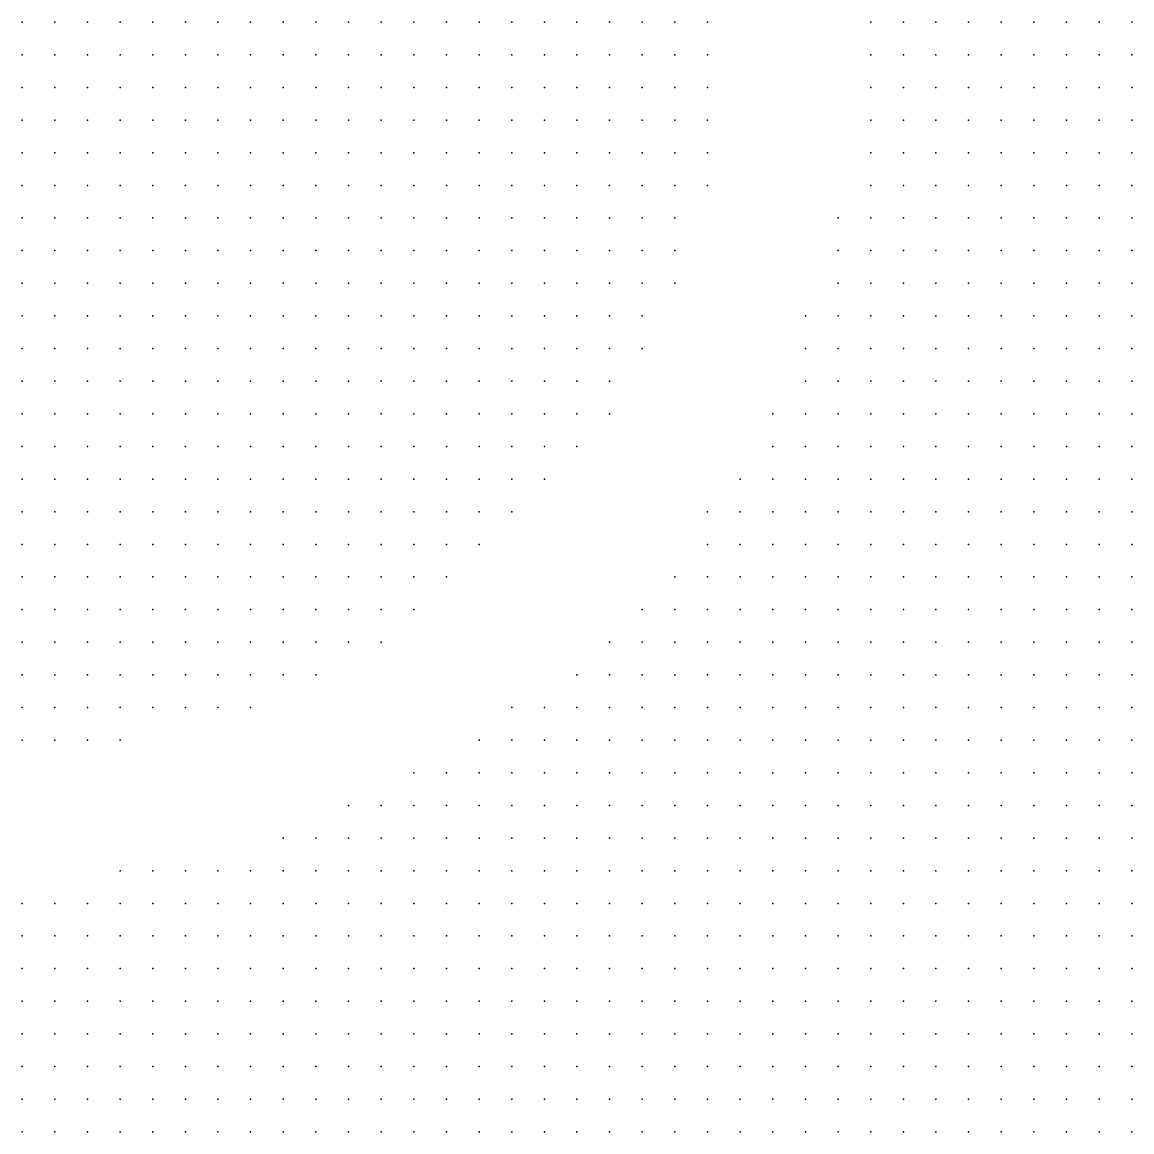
# Model space of a CAD drawing. Header units: millimetres. Extents: x 2848 to 6961, y 1568 to 7914.
# Drawn here: x 4118.28 to 4152.28, y 1615.29 to 1649.29 of the extents above; entities that cross this region are included whole.
import ezdxf

# ---------------------------------------------------------------- set-up
doc = ezdxf.new("R2010")
doc.units = ezdxf.units.MM
doc.header["$PDSIZE"] = -2

msp = doc.modelspace()

# ---------------------------------------------------------------- linework, layer by layer
at = {"color": 152, "true_color": 0x1475bc}
for p in [(4118.282, 1649.289), (4119.282, 1649.289), (4120.282, 1649.289), (4121.282, 1649.289), (4122.282, 1649.289), (4123.282, 1649.289), (4124.282, 1649.289), (4125.282, 1649.289), (4126.282, 1649.289), (4127.282, 1649.289), (4128.282, 1649.289), (4129.282, 1649.289), (4130.282, 1649.289), (4131.282, 1649.289), (4132.282, 1649.289), (4133.282, 1649.289), (4134.282, 1649.289), (4135.282, 1649.289), (4136.282, 1649.289), (4137.282, 1649.289), (4138.282, 1649.289), (4139.282, 1649.289), (4118.282, 1648.289), (4119.282, 1648.289), (4120.282, 1648.289), (4121.282, 1648.289), (4122.282, 1648.289), (4123.282, 1648.289), (4124.282, 1648.289), (4125.282, 1648.289), (4126.282, 1648.289), (4127.282, 1648.289), (4128.282, 1648.289), (4129.282, 1648.289), (4130.282, 1648.289), (4131.282, 1648.289), (4132.282, 1648.289), (4133.282, 1648.289), (4134.282, 1648.289), (4135.282, 1648.289), (4136.282, 1648.289), (4137.282, 1648.289), (4138.282, 1648.289), (4139.282, 1648.289), (4118.282, 1647.289), (4119.282, 1647.289), (4120.282, 1647.289), (4121.282, 1647.289), (4122.282, 1647.289), (4123.282, 1647.289), (4124.282, 1647.289), (4125.282, 1647.289), (4126.282, 1647.289), (4127.282, 1647.289), (4128.282, 1647.289), (4129.282, 1647.289), (4130.282, 1647.289), (4131.282, 1647.289), (4132.282, 1647.289), (4133.282, 1647.289), (4134.282, 1647.289), (4135.282, 1647.289), (4136.282, 1647.289), (4137.282, 1647.289), (4138.282, 1647.289), (4139.282, 1647.289), (4118.282, 1646.289), (4119.282, 1646.289), (4120.282, 1646.289), (4121.282, 1646.289), (4122.282, 1646.289), (4123.282, 1646.289), (4124.282, 1646.289), (4125.282, 1646.289), (4126.282, 1646.289), (4127.282, 1646.289), (4128.282, 1646.289), (4129.282, 1646.289), (4130.282, 1646.289), (4131.282, 1646.289), (4132.282, 1646.289), (4133.282, 1646.289), (4134.282, 1646.289), (4135.282, 1646.289), (4136.282, 1646.289), (4137.282, 1646.289), (4138.282, 1646.289), (4139.282, 1646.289), (4118.282, 1645.289), (4119.282, 1645.289), (4120.282, 1645.289), (4121.282, 1645.289), (4122.282, 1645.289), (4123.282, 1645.289), (4124.282, 1645.289), (4125.282, 1645.289), (4126.282, 1645.289), (4127.282, 1645.289), (4128.282, 1645.289), (4129.282, 1645.289), (4130.282, 1645.289), (4131.282, 1645.289), (4132.282, 1645.289), (4133.282, 1645.289), (4134.282, 1645.289), (4135.282, 1645.289), (4136.282, 1645.289), (4137.282, 1645.289), (4138.282, 1645.289), (4139.282, 1645.289), (4118.282, 1644.289), (4119.282, 1644.289), (4120.282, 1644.289), (4121.282, 1644.289), (4122.282, 1644.289), (4123.282, 1644.289), (4124.282, 1644.289), (4125.282, 1644.289), (4126.282, 1644.289), (4127.282, 1644.289), (4128.282, 1644.289), (4129.282, 1644.289), (4130.282, 1644.289), (4131.282, 1644.289), (4132.282, 1644.289), (4133.282, 1644.289), (4134.282, 1644.289), (4135.282, 1644.289), (4136.282, 1644.289), (4137.282, 1644.289), (4138.282, 1644.289), (4139.282, 1644.289), (4118.282, 1643.289), (4119.282, 1643.289), (4120.282, 1643.289), (4121.282, 1643.289), (4122.282, 1643.289), (4123.282, 1643.289), (4124.282, 1643.289), (4125.282, 1643.289), (4126.282, 1643.289), (4127.282, 1643.289), (4128.282, 1643.289), (4129.282, 1643.289), (4130.282, 1643.289), (4131.282, 1643.289), (4132.282, 1643.289), (4133.282, 1643.289), (4134.282, 1643.289), (4135.282, 1643.289), (4136.282, 1643.289), (4137.282, 1643.289), (4138.282, 1643.289), (4118.282, 1642.289), (4119.282, 1642.289), (4120.282, 1642.289), (4121.282, 1642.289), (4122.282, 1642.289), (4123.282, 1642.289), (4124.282, 1642.289), (4125.282, 1642.289), (4126.282, 1642.289), (4127.282, 1642.289), (4128.282, 1642.289), (4129.282, 1642.289), (4130.282, 1642.289), (4131.282, 1642.289), (4132.282, 1642.289), (4133.282, 1642.289), (4134.282, 1642.289), (4135.282, 1642.289), (4136.282, 1642.289), (4137.282, 1642.289), (4138.282, 1642.289), (4118.282, 1641.289), (4119.282, 1641.289), (4120.282, 1641.289), (4121.282, 1641.289), (4122.282, 1641.289), (4123.282, 1641.289), (4124.282, 1641.289), (4125.282, 1641.289), (4126.282, 1641.289), (4127.282, 1641.289), (4128.282, 1641.289), (4129.282, 1641.289), (4130.282, 1641.289), (4131.282, 1641.289), (4132.282, 1641.289), (4133.282, 1641.289), (4134.282, 1641.289), (4135.282, 1641.289), (4136.282, 1641.289), (4137.282, 1641.289), (4138.282, 1641.289), (4118.282, 1640.289), (4119.282, 1640.289), (4120.282, 1640.289), (4121.282, 1640.289), (4122.282, 1640.289), (4123.282, 1640.289), (4124.282, 1640.289), (4125.282, 1640.289), (4126.282, 1640.289), (4127.282, 1640.289), (4128.282, 1640.289), (4129.282, 1640.289), (4130.282, 1640.289), (4131.282, 1640.289), (4132.282, 1640.289), (4133.282, 1640.289), (4134.282, 1640.289), (4135.282, 1640.289), (4136.282, 1640.289), (4137.282, 1640.289), (4118.282, 1639.289), (4119.282, 1639.289), (4120.282, 1639.289), (4121.282, 1639.289), (4122.282, 1639.289), (4123.282, 1639.289), (4124.282, 1639.289), (4125.282, 1639.289), (4126.282, 1639.289), (4127.282, 1639.289), (4128.282, 1639.289), (4129.282, 1639.289), (4130.282, 1639.289), (4131.282, 1639.289), (4132.282, 1639.289), (4133.282, 1639.289), (4134.282, 1639.289), (4135.282, 1639.289), (4136.282, 1639.289), (4137.282, 1639.289), (4118.282, 1638.289), (4119.282, 1638.289), (4120.282, 1638.289), (4121.282, 1638.289), (4122.282, 1638.289), (4123.282, 1638.289), (4124.282, 1638.289), (4125.282, 1638.289), (4126.282, 1638.289), (4127.282, 1638.289), (4128.282, 1638.289), (4129.282, 1638.289), (4130.282, 1638.289), (4131.282, 1638.289), (4132.282, 1638.289), (4133.282, 1638.289), (4134.282, 1638.289), (4135.282, 1638.289), (4136.282, 1638.289), (4118.282, 1637.289), (4119.282, 1637.289), (4120.282, 1637.289), (4121.282, 1637.289), (4122.282, 1637.289), (4123.282, 1637.289), (4124.282, 1637.289), (4125.282, 1637.289), (4126.282, 1637.289), (4127.282, 1637.289), (4128.282, 1637.289), (4129.282, 1637.289), (4130.282, 1637.289), (4131.282, 1637.289), (4132.282, 1637.289), (4133.282, 1637.289), (4134.282, 1637.289), (4135.282, 1637.289), (4136.282, 1637.289), (4118.282, 1636.289), (4119.282, 1636.289), (4120.282, 1636.289), (4121.282, 1636.289), (4122.282, 1636.289), (4123.282, 1636.289), (4124.282, 1636.289), (4125.282, 1636.289), (4126.282, 1636.289), (4127.282, 1636.289), (4128.282, 1636.289), (4129.282, 1636.289), (4130.282, 1636.289), (4131.282, 1636.289), (4132.282, 1636.289), (4133.282, 1636.289), (4134.282, 1636.289), (4135.282, 1636.289), (4118.282, 1635.289), (4119.282, 1635.289), (4120.282, 1635.289), (4121.282, 1635.289), (4122.282, 1635.289), (4123.282, 1635.289), (4124.282, 1635.289), (4125.282, 1635.289), (4126.282, 1635.289), (4127.282, 1635.289), (4128.282, 1635.289), (4129.282, 1635.289), (4130.282, 1635.289), (4131.282, 1635.289), (4132.282, 1635.289), (4133.282, 1635.289), (4134.282, 1635.289), (4118.282, 1634.289), (4119.282, 1634.289), (4120.282, 1634.289), (4121.282, 1634.289), (4122.282, 1634.289), (4123.282, 1634.289), (4124.282, 1634.289), (4125.282, 1634.289), (4126.282, 1634.289), (4127.282, 1634.289), (4128.282, 1634.289), (4129.282, 1634.289), (4130.282, 1634.289), (4131.282, 1634.289), (4132.282, 1634.289), (4133.282, 1634.289), (4118.282, 1633.289), (4119.282, 1633.289), (4120.282, 1633.289), (4121.282, 1633.289), (4122.282, 1633.289), (4123.282, 1633.289), (4124.282, 1633.289), (4125.282, 1633.289), (4126.282, 1633.289), (4127.282, 1633.289), (4128.282, 1633.289), (4129.282, 1633.289), (4130.282, 1633.289), (4131.282, 1633.289), (4132.282, 1633.289), (4118.282, 1632.289), (4119.282, 1632.289), (4120.282, 1632.289), (4121.282, 1632.289), (4122.282, 1632.289), (4123.282, 1632.289), (4124.282, 1632.289), (4125.282, 1632.289), (4126.282, 1632.289), (4127.282, 1632.289), (4128.282, 1632.289), (4129.282, 1632.289), (4130.282, 1632.289), (4131.282, 1632.289), (4118.282, 1631.289), (4119.282, 1631.289), (4120.282, 1631.289), (4121.282, 1631.289), (4122.282, 1631.289), (4123.282, 1631.289), (4124.282, 1631.289), (4125.282, 1631.289), (4126.282, 1631.289), (4127.282, 1631.289), (4128.282, 1631.289), (4129.282, 1631.289), (4130.282, 1631.289), (4118.282, 1630.289), (4119.282, 1630.289), (4120.282, 1630.289), (4121.282, 1630.289), (4122.282, 1630.289), (4123.282, 1630.289), (4124.282, 1630.289), (4125.282, 1630.289), (4126.282, 1630.289), (4127.282, 1630.289), (4128.282, 1630.289), (4129.282, 1630.289), (4118.282, 1629.289), (4119.282, 1629.289), (4120.282, 1629.289), (4121.282, 1629.289), (4122.282, 1629.289), (4123.282, 1629.289), (4124.282, 1629.289), (4125.282, 1629.289), (4126.282, 1629.289), (4127.282, 1629.289), (4118.282, 1628.289), (4119.282, 1628.289), (4120.282, 1628.289), (4121.282, 1628.289), (4122.282, 1628.289), (4123.282, 1628.289), (4124.282, 1628.289), (4125.282, 1628.289), (4118.282, 1627.289), (4119.282, 1627.289), (4120.282, 1627.289), (4121.282, 1627.289)]:
    msp.add_point(p, dxfattribs=at)
at = {"color": 41, "true_color": 0xfee765}
msp.add_point((4144.282, 1649.289), dxfattribs=at)
at = {"color": 40, "true_color": 0xfbd601}
for p in [(4145.282, 1649.289), (4145.282, 1648.289), (4144.282, 1642.289)]:
    msp.add_point(p, dxfattribs=at)
at = {"color": 40, "true_color": 0xfcda06}
for p in [(4146.282, 1649.289), (4146.282, 1648.289), (4145.282, 1642.289), (4142.282, 1635.289), (4139.282, 1631.289)]:
    msp.add_point(p, dxfattribs=at)
at = {"color": 40, "true_color": 0xfbda01}
for p in [(4147.282, 1649.289), (4142.282, 1636.289), (4145.282, 1636.289), (4145.282, 1630.289), (4136.282, 1621.289), (4134.282, 1619.289), (4134.282, 1618.289), (4134.282, 1615.289)]:
    msp.add_point(p, dxfattribs=at)
at = {"color": 40, "true_color": 0xfcd901}
for p in [(4148.282, 1649.289), (4149.282, 1649.289), (4150.282, 1649.289), (4151.282, 1649.289), (4152.282, 1649.289), (4147.282, 1648.289), (4148.282, 1648.289), (4149.282, 1648.289), (4150.282, 1648.289), (4151.282, 1648.289), (4152.282, 1648.289), (4147.282, 1647.289), (4148.282, 1647.289), (4149.282, 1647.289), (4150.282, 1647.289), (4151.282, 1647.289), (4152.282, 1647.289), (4147.282, 1646.289), (4148.282, 1646.289), (4149.282, 1646.289), (4150.282, 1646.289), (4151.282, 1646.289), (4152.282, 1646.289), (4146.282, 1645.289), (4147.282, 1645.289), (4148.282, 1645.289), (4149.282, 1645.289), (4150.282, 1645.289), (4151.282, 1645.289), (4152.282, 1645.289), (4145.282, 1644.289), (4146.282, 1644.289), (4147.282, 1644.289), (4148.282, 1644.289), (4149.282, 1644.289), (4150.282, 1644.289), (4151.282, 1644.289), (4152.282, 1644.289), (4146.282, 1643.289), (4147.282, 1643.289), (4148.282, 1643.289), (4149.282, 1643.289), (4150.282, 1643.289), (4151.282, 1643.289), (4152.282, 1643.289), (4146.282, 1642.289), (4147.282, 1642.289), (4148.282, 1642.289), (4149.282, 1642.289), (4150.282, 1642.289), (4151.282, 1642.289), (4152.282, 1642.289), (4146.282, 1641.289), (4147.282, 1641.289), (4148.282, 1641.289), (4149.282, 1641.289), (4150.282, 1641.289), (4151.282, 1641.289), (4152.282, 1641.289), (4145.282, 1640.289), (4146.282, 1640.289), (4147.282, 1640.289), (4148.282, 1640.289), (4149.282, 1640.289), (4150.282, 1640.289), (4151.282, 1640.289), (4152.282, 1640.289), (4146.282, 1639.289), (4147.282, 1639.289), (4148.282, 1639.289), (4149.282, 1639.289), (4150.282, 1639.289), (4151.282, 1639.289), (4152.282, 1639.289), (4146.282, 1638.289), (4147.282, 1638.289), (4148.282, 1638.289), (4149.282, 1638.289), (4150.282, 1638.289), (4151.282, 1638.289), (4152.282, 1638.289), (4146.282, 1637.289), (4147.282, 1637.289), (4148.282, 1637.289), (4149.282, 1637.289), (4150.282, 1637.289), (4151.282, 1637.289), (4152.282, 1637.289), (4144.282, 1636.289), (4146.282, 1636.289), (4147.282, 1636.289), (4148.282, 1636.289), (4149.282, 1636.289), (4150.282, 1636.289), (4151.282, 1636.289), (4152.282, 1636.289), (4143.282, 1635.289), (4146.282, 1635.289), (4147.282, 1635.289), (4148.282, 1635.289), (4149.282, 1635.289), (4150.282, 1635.289), (4151.282, 1635.289), (4152.282, 1635.289), (4142.282, 1634.289), (4143.282, 1634.289), (4145.282, 1634.289), (4146.282, 1634.289), (4147.282, 1634.289), (4148.282, 1634.289), (4149.282, 1634.289), (4150.282, 1634.289), (4151.282, 1634.289), (4152.282, 1634.289), (4142.282, 1633.289), (4144.282, 1633.289), (4146.282, 1633.289), (4147.282, 1633.289), (4148.282, 1633.289), (4149.282, 1633.289), (4150.282, 1633.289), (4151.282, 1633.289), (4152.282, 1633.289), (4141.282, 1632.289), (4144.282, 1632.289), (4146.282, 1632.289), (4147.282, 1632.289), (4148.282, 1632.289), (4149.282, 1632.289), (4150.282, 1632.289), (4151.282, 1632.289), (4152.282, 1632.289), (4142.282, 1631.289), (4143.282, 1631.289), (4146.282, 1631.289), (4147.282, 1631.289), (4148.282, 1631.289), (4149.282, 1631.289), (4150.282, 1631.289), (4151.282, 1631.289), (4152.282, 1631.289), (4140.282, 1630.289), (4142.282, 1630.289), (4146.282, 1630.289), (4147.282, 1630.289), (4148.282, 1630.289), (4149.282, 1630.289), (4150.282, 1630.289), (4151.282, 1630.289), (4152.282, 1630.289), (4138.282, 1629.289), (4139.282, 1629.289), (4140.282, 1629.289), (4141.282, 1629.289), (4142.282, 1629.289), (4143.282, 1629.289), (4144.282, 1629.289), (4145.282, 1629.289), (4146.282, 1629.289), (4147.282, 1629.289), (4148.282, 1629.289), (4149.282, 1629.289), (4150.282, 1629.289), (4151.282, 1629.289), (4152.282, 1629.289), (4138.282, 1628.289), (4139.282, 1628.289), (4140.282, 1628.289), (4141.282, 1628.289), (4142.282, 1628.289), (4143.282, 1628.289), (4144.282, 1628.289), (4145.282, 1628.289), (4146.282, 1628.289), (4147.282, 1628.289), (4148.282, 1628.289), (4149.282, 1628.289), (4150.282, 1628.289), (4151.282, 1628.289), (4152.282, 1628.289), (4138.282, 1627.289), (4139.282, 1627.289), (4140.282, 1627.289), (4141.282, 1627.289), (4142.282, 1627.289), (4143.282, 1627.289), (4144.282, 1627.289), (4145.282, 1627.289), (4146.282, 1627.289), (4147.282, 1627.289), (4148.282, 1627.289), (4149.282, 1627.289), (4150.282, 1627.289), (4151.282, 1627.289), (4152.282, 1627.289), (4138.282, 1626.289), (4139.282, 1626.289), (4140.282, 1626.289), (4141.282, 1626.289), (4142.282, 1626.289), (4143.282, 1626.289), (4144.282, 1626.289), (4145.282, 1626.289), (4146.282, 1626.289), (4147.282, 1626.289), (4148.282, 1626.289), (4149.282, 1626.289), (4150.282, 1626.289), (4151.282, 1626.289), (4152.282, 1626.289), (4138.282, 1625.289), (4139.282, 1625.289), (4140.282, 1625.289), (4141.282, 1625.289), (4142.282, 1625.289), (4143.282, 1625.289), (4144.282, 1625.289), (4145.282, 1625.289), (4146.282, 1625.289), (4147.282, 1625.289), (4148.282, 1625.289), (4149.282, 1625.289), (4150.282, 1625.289), (4151.282, 1625.289), (4152.282, 1625.289), (4136.282, 1624.289), (4138.282, 1624.289), (4139.282, 1624.289), (4140.282, 1624.289), (4141.282, 1624.289), (4142.282, 1624.289), (4143.282, 1624.289), (4144.282, 1624.289), (4145.282, 1624.289), (4146.282, 1624.289), (4147.282, 1624.289), (4148.282, 1624.289), (4149.282, 1624.289), (4150.282, 1624.289), (4151.282, 1624.289), (4152.282, 1624.289), (4136.282, 1623.289), (4137.282, 1623.289), (4138.282, 1623.289), (4139.282, 1623.289), (4140.282, 1623.289), (4141.282, 1623.289), (4142.282, 1623.289), (4143.282, 1623.289), (4144.282, 1623.289), (4145.282, 1623.289), (4146.282, 1623.289), (4147.282, 1623.289), (4148.282, 1623.289), (4149.282, 1623.289), (4150.282, 1623.289), (4151.282, 1623.289), (4152.282, 1623.289), (4135.282, 1622.289), (4137.282, 1622.289), (4138.282, 1622.289), (4139.282, 1622.289), (4140.282, 1622.289), (4141.282, 1622.289), (4142.282, 1622.289), (4143.282, 1622.289), (4144.282, 1622.289), (4145.282, 1622.289), (4146.282, 1622.289), (4147.282, 1622.289), (4148.282, 1622.289), (4149.282, 1622.289), (4150.282, 1622.289), (4151.282, 1622.289), (4152.282, 1622.289), (4134.282, 1621.289), (4135.282, 1621.289), (4137.282, 1621.289), (4138.282, 1621.289), (4139.282, 1621.289), (4140.282, 1621.289), (4141.282, 1621.289), (4142.282, 1621.289), (4143.282, 1621.289), (4144.282, 1621.289), (4145.282, 1621.289), (4146.282, 1621.289), (4147.282, 1621.289), (4148.282, 1621.289), (4149.282, 1621.289), (4150.282, 1621.289), (4151.282, 1621.289), (4152.282, 1621.289), (4135.282, 1620.289), (4138.282, 1620.289), (4139.282, 1620.289), (4140.282, 1620.289), (4141.282, 1620.289), (4142.282, 1620.289), (4143.282, 1620.289), (4144.282, 1620.289), (4145.282, 1620.289), (4146.282, 1620.289), (4147.282, 1620.289), (4148.282, 1620.289), (4149.282, 1620.289), (4150.282, 1620.289), (4151.282, 1620.289), (4152.282, 1620.289), (4135.282, 1619.289), (4138.282, 1619.289), (4139.282, 1619.289), (4140.282, 1619.289), (4141.282, 1619.289), (4142.282, 1619.289), (4143.282, 1619.289), (4144.282, 1619.289), (4145.282, 1619.289), (4146.282, 1619.289), (4147.282, 1619.289), (4148.282, 1619.289), (4149.282, 1619.289), (4150.282, 1619.289), (4151.282, 1619.289), (4152.282, 1619.289), (4135.282, 1618.289), (4136.282, 1618.289), (4138.282, 1618.289), (4139.282, 1618.289), (4140.282, 1618.289), (4141.282, 1618.289), (4142.282, 1618.289), (4143.282, 1618.289), (4144.282, 1618.289), (4145.282, 1618.289), (4146.282, 1618.289), (4147.282, 1618.289), (4148.282, 1618.289), (4149.282, 1618.289), (4150.282, 1618.289), (4151.282, 1618.289), (4152.282, 1618.289), (4136.282, 1617.289), (4138.282, 1617.289), (4139.282, 1617.289), (4140.282, 1617.289), (4141.282, 1617.289), (4142.282, 1617.289), (4143.282, 1617.289), (4144.282, 1617.289), (4145.282, 1617.289), (4146.282, 1617.289), (4147.282, 1617.289), (4148.282, 1617.289), (4149.282, 1617.289), (4150.282, 1617.289), (4151.282, 1617.289), (4152.282, 1617.289), (4137.282, 1616.289), (4138.282, 1616.289), (4139.282, 1616.289), (4140.282, 1616.289), (4141.282, 1616.289), (4142.282, 1616.289), (4143.282, 1616.289), (4144.282, 1616.289), (4145.282, 1616.289), (4146.282, 1616.289), (4147.282, 1616.289), (4148.282, 1616.289), (4149.282, 1616.289), (4150.282, 1616.289), (4151.282, 1616.289), (4152.282, 1616.289), (4132.282, 1615.289), (4135.282, 1615.289), (4136.282, 1615.289), (4138.282, 1615.289), (4139.282, 1615.289), (4140.282, 1615.289), (4141.282, 1615.289), (4142.282, 1615.289), (4143.282, 1615.289), (4144.282, 1615.289), (4145.282, 1615.289), (4146.282, 1615.289), (4147.282, 1615.289), (4148.282, 1615.289), (4149.282, 1615.289), (4150.282, 1615.289), (4151.282, 1615.289), (4152.282, 1615.289)]:
    msp.add_point(p, dxfattribs=at)
at = {"color": 41, "true_color": 0xfbe85e}
msp.add_point((4144.282, 1648.289), dxfattribs=at)
at = {"color": 41, "true_color": 0xfde755}
msp.add_point((4144.282, 1647.289), dxfattribs=at)
at = {"color": 40, "true_color": 0xfcd800}
for p in [(4145.282, 1647.289), (4145.282, 1646.289), (4143.282, 1640.289), (4143.282, 1638.289), (4145.282, 1635.289), (4140.282, 1634.289)]:
    msp.add_point(p, dxfattribs=at)
at = {"color": 40, "true_color": 0xfdda06}
msp.add_point((4146.282, 1647.289), dxfattribs=at)
at = {"color": 2, "true_color": 0xfbe33b}
msp.add_point((4144.282, 1646.289), dxfattribs=at)
at = {"color": 40, "true_color": 0xfcd905}
for p in [(4146.282, 1646.289), (4141.282, 1634.289)]:
    msp.add_point(p, dxfattribs=at)
at = {"color": 40, "true_color": 0xfbde1e}
msp.add_point((4144.282, 1645.289), dxfattribs=at)
at = {"color": 40, "true_color": 0xfed602}
msp.add_point((4145.282, 1645.289), dxfattribs=at)
at = {"color": 40, "true_color": 0xfadb04}
for p in [(4144.282, 1644.289), (4140.282, 1632.289)]:
    msp.add_point(p, dxfattribs=at)
at = {"color": 51, "true_color": 0xfef4ad}
msp.add_point((4143.282, 1643.289), dxfattribs=at)
at = {"color": 40, "true_color": 0xfed700}
msp.add_point((4144.282, 1643.289), dxfattribs=at)
at = {"color": 40, "true_color": 0xfcd806}
msp.add_point((4145.282, 1643.289), dxfattribs=at)
at = {"color": 41, "true_color": 0xfde96e}
msp.add_point((4143.282, 1642.289), dxfattribs=at)
at = {"color": 2, "true_color": 0xfcdf29}
msp.add_point((4143.282, 1641.289), dxfattribs=at)
at = {"color": 40, "true_color": 0xfbd800}
for p in [(4144.282, 1641.289), (4144.282, 1637.289), (4144.282, 1631.289), (4136.282, 1622.289), (4137.282, 1620.289)]:
    msp.add_point(p, dxfattribs=at)
at = {"color": 40, "true_color": 0xfbda03}
for p in [(4145.282, 1641.289), (4144.282, 1639.289), (4143.282, 1632.289), (4132.282, 1619.289), (4133.282, 1617.289), (4137.282, 1617.289), (4131.282, 1616.289), (4131.282, 1615.289)]:
    msp.add_point(p, dxfattribs=at)
at = {"color": 254, "true_color": 0xfff7c6}
msp.add_point((4142.282, 1640.289), dxfattribs=at)
at = {"color": 40, "true_color": 0xfdda04}
for p in [(4144.282, 1640.289), (4144.282, 1638.289), (4144.282, 1635.289), (4133.282, 1618.289)]:
    msp.add_point(p, dxfattribs=at)
at = {"color": 41, "true_color": 0xfee969}
msp.add_point((4142.282, 1639.289), dxfattribs=at)
at = {"color": 40, "true_color": 0xfdd501}
msp.add_point((4143.282, 1639.289), dxfattribs=at)
at = {"color": 40, "true_color": 0xfdda02}
for p in [(4145.282, 1639.289), (4136.282, 1620.289)]:
    msp.add_point(p, dxfattribs=at)
at = {"color": 40, "true_color": 0xfada09}
msp.add_point((4142.282, 1638.289), dxfattribs=at)
at = {"color": 40, "true_color": 0xfcd903}
for p in [(4145.282, 1638.289), (4143.282, 1636.289), (4141.282, 1633.289), (4145.282, 1633.289), (4142.282, 1632.289), (4140.282, 1631.289), (4144.282, 1630.289), (4137.282, 1624.289), (4132.282, 1617.289), (4134.282, 1616.289), (4136.282, 1616.289)]:
    msp.add_point(p, dxfattribs=at)
at = {"color": 41, "true_color": 0xfdec7a}
msp.add_point((4141.282, 1637.289), dxfattribs=at)
at = {"color": 40, "true_color": 0xfad700}
msp.add_point((4142.282, 1637.289), dxfattribs=at)
at = {"color": 40, "true_color": 0xfcda07}
msp.add_point((4143.282, 1637.289), dxfattribs=at)
at = {"color": 40, "true_color": 0xfcda00}
for p in [(4145.282, 1637.289), (4144.282, 1634.289), (4141.282, 1631.289), (4141.282, 1630.289), (4137.282, 1625.289), (4134.282, 1620.289), (4137.282, 1619.289), (4137.282, 1618.289), (4134.282, 1617.289), (4135.282, 1616.289), (4133.282, 1615.289), (4137.282, 1615.289)]:
    msp.add_point(p, dxfattribs=at)
at = {"color": 40, "true_color": 0xfbd908}
msp.add_point((4141.282, 1636.289), dxfattribs=at)
at = {"color": 41, "true_color": 0xfde65c}
msp.add_point((4140.282, 1635.289), dxfattribs=at)
at = {"color": 40, "true_color": 0xfdd901}
for p in [(4141.282, 1635.289), (4140.282, 1633.289), (4139.282, 1632.289), (4145.282, 1632.289), (4136.282, 1619.289), (4135.282, 1617.289)]:
    msp.add_point(p, dxfattribs=at)
at = {"color": 51, "true_color": 0xfef4af}
msp.add_point((4139.282, 1634.289), dxfattribs=at)
at = {"color": 40, "true_color": 0xfbda11}
msp.add_point((4139.282, 1633.289), dxfattribs=at)
at = {"color": 40, "true_color": 0xfddb00}
for p in [(4143.282, 1633.289), (4135.282, 1626.289), (4132.282, 1620.289), (4130.282, 1616.289), (4129.282, 1615.289)]:
    msp.add_point(p, dxfattribs=at)
at = {"color": 2, "true_color": 0xf7e136}
msp.add_point((4138.282, 1632.289), dxfattribs=at)
at = {"color": 53, "true_color": 0xc5d86f}
msp.add_point((4137.282, 1631.289), dxfattribs=at)
at = {"color": 40, "true_color": 0xfad701}
msp.add_point((4138.282, 1631.289), dxfattribs=at)
at = {"color": 40, "true_color": 0xfeda02}
for p in [(4145.282, 1631.289), (4132.282, 1616.289)]:
    msp.add_point(p, dxfattribs=at)
at = {"color": 73, "true_color": 0x93ce8e}
msp.add_point((4136.282, 1630.289), dxfattribs=at)
at = {"color": 52, "true_color": 0xdacf01}
msp.add_point((4137.282, 1630.289), dxfattribs=at)
at = {"color": 40, "true_color": 0xffdb01}
msp.add_point((4138.282, 1630.289), dxfattribs=at)
at = {"color": 40, "true_color": 0xfad902}
msp.add_point((4139.282, 1630.289), dxfattribs=at)
at = {"color": 40, "true_color": 0xfdd900}
for p in [(4143.282, 1630.289), (4137.282, 1628.289), (4133.282, 1621.289)]:
    msp.add_point(p, dxfattribs=at)
at = {"color": 103, "true_color": 0x7ec38c}
msp.add_point((4135.282, 1629.289), dxfattribs=at)
at = {"color": 62, "true_color": 0x9bc022}
msp.add_point((4136.282, 1629.289), dxfattribs=at)
at = {"color": 40, "true_color": 0xffdd00}
msp.add_point((4137.282, 1629.289), dxfattribs=at)
at = {"color": 93, "true_color": 0x61bc5c}
for p in [(4133.282, 1628.289), (4132.282, 1627.289), (4130.282, 1626.289), (4128.282, 1625.289), (4129.282, 1625.289), (4126.282, 1624.289), (4121.282, 1623.289), (4122.282, 1623.289), (4123.282, 1623.289), (4124.282, 1623.289), (4125.282, 1623.289), (4120.282, 1622.289), (4121.282, 1622.289), (4122.282, 1622.289), (4123.282, 1622.289), (4124.282, 1622.289), (4125.282, 1622.289), (4120.282, 1621.289), (4121.282, 1621.289), (4122.282, 1621.289), (4123.282, 1621.289), (4124.282, 1621.289), (4125.282, 1621.289), (4118.282, 1620.289), (4120.282, 1620.289), (4121.282, 1620.289), (4122.282, 1620.289), (4123.282, 1620.289), (4124.282, 1620.289), (4125.282, 1620.289), (4118.282, 1619.289), (4119.282, 1619.289), (4118.282, 1618.289), (4119.282, 1618.289), (4118.282, 1617.289), (4118.282, 1616.289)]:
    msp.add_point(p, dxfattribs=at)
at = {"color": 93, "true_color": 0x6fbb71}
msp.add_point((4134.282, 1628.289), dxfattribs=at)
at = {"color": 85, "true_color": 0x61b142}
msp.add_point((4135.282, 1628.289), dxfattribs=at)
at = {"color": 40, "true_color": 0xf8da08}
msp.add_point((4136.282, 1628.289), dxfattribs=at)
at = {"color": 85, "true_color": 0x60b357}
for p in [(4133.282, 1627.289), (4131.282, 1624.289)]:
    msp.add_point(p, dxfattribs=at)
at = {"color": 95, "true_color": 0x48aa55}
msp.add_point((4134.282, 1627.289), dxfattribs=at)
at = {"color": 52, "true_color": 0xc2cd27}
msp.add_point((4135.282, 1627.289), dxfattribs=at)
at = {"color": 40, "true_color": 0xfedc00}
msp.add_point((4136.282, 1627.289), dxfattribs=at)
at = {"color": 40, "true_color": 0xf9d801}
for p in [(4137.282, 1627.289), (4131.282, 1617.289)]:
    msp.add_point(p, dxfattribs=at)
at = {"color": 83, "true_color": 0x83c27c}
msp.add_point((4131.282, 1626.289), dxfattribs=at)
at = {"color": 95, "true_color": 0x54ab4a}
msp.add_point((4132.282, 1626.289), dxfattribs=at)
at = {"color": 105, "true_color": 0x53ad56}
msp.add_point((4133.282, 1626.289), dxfattribs=at)
at = {"color": 83, "true_color": 0x7dbc47}
msp.add_point((4134.282, 1626.289), dxfattribs=at)
at = {"color": 40, "true_color": 0xfeda00}
for p in [(4136.282, 1626.289), (4134.282, 1623.289)]:
    msp.add_point(p, dxfattribs=at)
at = {"color": 40, "true_color": 0xfbd900}
for p in [(4137.282, 1626.289), (4133.282, 1619.289)]:
    msp.add_point(p, dxfattribs=at)
at = {"color": 85, "true_color": 0x57ae4f}
msp.add_point((4130.282, 1625.289), dxfattribs=at)
at = {"color": 95, "true_color": 0x51aa4c}
msp.add_point((4131.282, 1625.289), dxfattribs=at)
at = {"color": 85, "true_color": 0x5eb157}
msp.add_point((4132.282, 1625.289), dxfattribs=at)
at = {"color": 105, "true_color": 0x54b059}
for p in [(4133.282, 1625.289), (4129.282, 1618.289)]:
    msp.add_point(p, dxfattribs=at)
at = {"color": 52, "true_color": 0xd5d116}
msp.add_point((4134.282, 1625.289), dxfattribs=at)
at = {"color": 40, "true_color": 0xffdb02}
msp.add_point((4135.282, 1625.289), dxfattribs=at)
at = {"color": 40, "true_color": 0xf7d801}
msp.add_point((4136.282, 1625.289), dxfattribs=at)
at = {"color": 83, "true_color": 0x7fc37a}
msp.add_point((4127.282, 1624.289), dxfattribs=at)
at = {"color": 95, "true_color": 0x54ae4e}
msp.add_point((4128.282, 1624.289), dxfattribs=at)
at = {"color": 95, "true_color": 0x50ab4b}
msp.add_point((4129.282, 1624.289), dxfattribs=at)
at = {"color": 85, "true_color": 0x5bb053}
msp.add_point((4130.282, 1624.289), dxfattribs=at)
at = {"color": 105, "true_color": 0x4dac5a}
msp.add_point((4132.282, 1624.289), dxfattribs=at)
at = {"color": 55, "true_color": 0x92c039}
msp.add_point((4133.282, 1624.289), dxfattribs=at)
at = {"color": 40, "true_color": 0xfede00}
msp.add_point((4134.282, 1624.289), dxfattribs=at)
at = {"color": 40, "true_color": 0xfbd804}
msp.add_point((4135.282, 1624.289), dxfattribs=at)
at = {"color": 95, "true_color": 0x4faa4a}
msp.add_point((4126.282, 1623.289), dxfattribs=at)
at = {"color": 95, "true_color": 0x52ab4d}
msp.add_point((4127.282, 1623.289), dxfattribs=at)
at = {"color": 85, "true_color": 0x5bb055}
for p in [(4128.282, 1623.289), (4130.282, 1623.289), (4129.282, 1622.289), (4129.282, 1621.289), (4123.282, 1618.289), (4124.282, 1616.289)]:
    msp.add_point(p, dxfattribs=at)
at = {"color": 85, "true_color": 0x5cb156}
for p in [(4129.282, 1623.289), (4127.282, 1622.289)]:
    msp.add_point(p, dxfattribs=at)
at = {"color": 85, "true_color": 0x59af58}
msp.add_point((4131.282, 1623.289), dxfattribs=at)
at = {"color": 85, "true_color": 0x60b154}
msp.add_point((4132.282, 1623.289), dxfattribs=at)
at = {"color": 52, "true_color": 0xe8d50c}
msp.add_point((4133.282, 1623.289), dxfattribs=at)
at = {"color": 40, "true_color": 0xfbd905}
msp.add_point((4135.282, 1623.289), dxfattribs=at)
at = {"color": 93, "true_color": 0x71c36e}
msp.add_point((4118.282, 1622.289), dxfattribs=at)
at = {"color": 93, "true_color": 0x6cc068}
msp.add_point((4119.282, 1622.289), dxfattribs=at)
at = {"color": 85, "true_color": 0x5db159}
msp.add_point((4126.282, 1622.289), dxfattribs=at)
at = {"color": 85, "true_color": 0x5bb156}
for p in [(4128.282, 1622.289), (4127.282, 1621.289)]:
    msp.add_point(p, dxfattribs=at)
at = {"color": 85, "true_color": 0x5db153}
for p in [(4130.282, 1622.289), (4126.282, 1615.289)]:
    msp.add_point(p, dxfattribs=at)
at = {"color": 105, "true_color": 0x4ead5b}
msp.add_point((4131.282, 1622.289), dxfattribs=at)
at = {"color": 62, "true_color": 0xabc52c}
msp.add_point((4132.282, 1622.289), dxfattribs=at)
at = {"color": 40, "true_color": 0xfddd00}
msp.add_point((4133.282, 1622.289), dxfattribs=at)
at = {"color": 40, "true_color": 0xf8d904}
for p in [(4134.282, 1622.289), (4132.282, 1621.289)]:
    msp.add_point(p, dxfattribs=at)
at = {"color": 93, "true_color": 0x5eb959}
msp.add_point((4118.282, 1621.289), dxfattribs=at)
at = {"color": 93, "true_color": 0x5dbb5a}
msp.add_point((4119.282, 1621.289), dxfattribs=at)
at = {"color": 85, "true_color": 0x58b157}
for p in [(4126.282, 1621.289), (4125.282, 1619.289)]:
    msp.add_point(p, dxfattribs=at)
at = {"color": 85, "true_color": 0x5ab153}
for p in [(4128.282, 1621.289), (4122.282, 1619.289)]:
    msp.add_point(p, dxfattribs=at)
at = {"color": 85, "true_color": 0x56af55}
msp.add_point((4130.282, 1621.289), dxfattribs=at)
at = {"color": 75, "true_color": 0x6db64b}
msp.add_point((4131.282, 1621.289), dxfattribs=at)
at = {"color": 93, "true_color": 0x62bd5d}
msp.add_point((4119.282, 1620.289), dxfattribs=at)
at = {"color": 85, "true_color": 0x59af54}
for p in [(4126.282, 1620.289), (4121.282, 1619.289), (4124.282, 1619.289), (4121.282, 1618.289), (4120.282, 1615.289)]:
    msp.add_point(p, dxfattribs=at)
at = {"color": 85, "true_color": 0x5bb15a}
msp.add_point((4127.282, 1620.289), dxfattribs=at)
at = {"color": 85, "true_color": 0x5ab055}
for p in [(4128.282, 1620.289), (4126.282, 1619.289), (4122.282, 1618.289), (4124.282, 1618.289), (4125.282, 1618.289), (4126.282, 1618.289), (4127.282, 1618.289), (4123.282, 1617.289), (4124.282, 1617.289), (4125.282, 1617.289), (4126.282, 1617.289), (4121.282, 1616.289), (4122.282, 1616.289), (4123.282, 1616.289), (4121.282, 1615.289), (4122.282, 1615.289), (4123.282, 1615.289), (4124.282, 1615.289), (4125.282, 1615.289)]:
    msp.add_point(p, dxfattribs=at)
at = {"color": 85, "true_color": 0x5aaf52}
for p in [(4129.282, 1620.289), (4128.282, 1618.289)]:
    msp.add_point(p, dxfattribs=at)
at = {"color": 105, "true_color": 0x4ead59}
msp.add_point((4130.282, 1620.289), dxfattribs=at)
at = {"color": 52, "true_color": 0xc4cc21}
msp.add_point((4131.282, 1620.289), dxfattribs=at)
at = {"color": 40, "true_color": 0xfbd802}
for p in [(4133.282, 1620.289), (4130.282, 1615.289)]:
    msp.add_point(p, dxfattribs=at)
at = {"color": 93, "true_color": 0x5fb85a}
for p in [(4120.282, 1619.289), (4119.282, 1615.289)]:
    msp.add_point(p, dxfattribs=at)
at = {"color": 85, "true_color": 0x5bb254}
for p in [(4123.282, 1619.289), (4120.282, 1616.289)]:
    msp.add_point(p, dxfattribs=at)
at = {"color": 85, "true_color": 0x5aae56}
msp.add_point((4127.282, 1619.289), dxfattribs=at)
at = {"color": 85, "true_color": 0x5db254}
msp.add_point((4128.282, 1619.289), dxfattribs=at)
at = {"color": 105, "true_color": 0x53af58}
msp.add_point((4129.282, 1619.289), dxfattribs=at)
at = {"color": 65, "true_color": 0x83ba42}
msp.add_point((4130.282, 1619.289), dxfattribs=at)
at = {"color": 40, "true_color": 0xffdc00}
msp.add_point((4131.282, 1619.289), dxfattribs=at)
at = {"color": 93, "true_color": 0x5db658}
msp.add_point((4120.282, 1618.289), dxfattribs=at)
at = {"color": 52, "true_color": 0xd9d114}
msp.add_point((4130.282, 1618.289), dxfattribs=at)
at = {"color": 40, "true_color": 0xffda00}
msp.add_point((4131.282, 1618.289), dxfattribs=at)
at = {"color": 40, "true_color": 0xf8d902}
msp.add_point((4132.282, 1618.289), dxfattribs=at)
at = {"color": 93, "true_color": 0x62bc5c}
for p in [(4119.282, 1617.289), (4119.282, 1616.289)]:
    msp.add_point(p, dxfattribs=at)
at = {"color": 85, "true_color": 0x5cb355}
msp.add_point((4120.282, 1617.289), dxfattribs=at)
at = {"color": 85, "true_color": 0x5aaf54}
msp.add_point((4121.282, 1617.289), dxfattribs=at)
at = {"color": 85, "true_color": 0x58b155}
for p in [(4122.282, 1617.289), (4125.282, 1616.289)]:
    msp.add_point(p, dxfattribs=at)
at = {"color": 85, "true_color": 0x5faf56}
msp.add_point((4127.282, 1617.289), dxfattribs=at)
at = {"color": 105, "true_color": 0x50af5b}
msp.add_point((4128.282, 1617.289), dxfattribs=at)
at = {"color": 55, "true_color": 0x98c137}
msp.add_point((4129.282, 1617.289), dxfattribs=at)
at = {"color": 40, "true_color": 0xffdb00}
msp.add_point((4130.282, 1617.289), dxfattribs=at)
at = {"color": 85, "true_color": 0x5caf55}
msp.add_point((4126.282, 1616.289), dxfattribs=at)
at = {"color": 85, "true_color": 0x59af56}
msp.add_point((4127.282, 1616.289), dxfattribs=at)
at = {"color": 85, "true_color": 0x62b354}
msp.add_point((4128.282, 1616.289), dxfattribs=at)
at = {"color": 40, "true_color": 0xedd60a}
msp.add_point((4129.282, 1616.289), dxfattribs=at)
at = {"color": 40, "true_color": 0xfbda00}
msp.add_point((4133.282, 1616.289), dxfattribs=at)
at = {"color": 93, "true_color": 0x5fbd5c}
msp.add_point((4118.282, 1615.289), dxfattribs=at)
at = {"color": 105, "true_color": 0x4fad59}
msp.add_point((4127.282, 1615.289), dxfattribs=at)
at = {"color": 62, "true_color": 0xb1c727}
msp.add_point((4128.282, 1615.289), dxfattribs=at)

doc.saveas('drawing.dxf')
